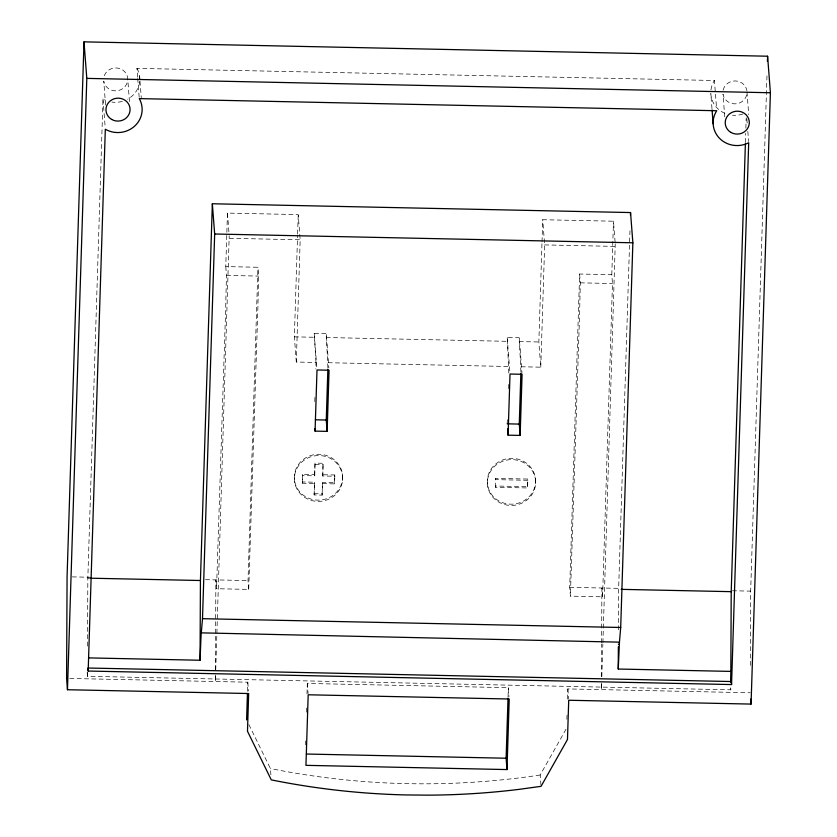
<?xml version="1.0" encoding="UTF-8"?>
<svg xmlns="http://www.w3.org/2000/svg" width="837" height="837" viewBox="0 0 837 837"><rect width="100%" height="100%" fill="white"/><g stroke="black" fill="none" stroke-linecap="round" stroke-linejoin="round"><path stroke-width="0.63" stroke-dasharray="4.18 3.14" d="M87.519 646.112L87.833 578.147L102.993 98.996A24.147 22.923 -4.4 0 0 105.525 100.262M215.412 674.999L215.381 681.517L215.59 674.999M215.433 669.788L215.862 579.895L216.542 588.714L248.704 589.394L257.848 309.167L258.623 276.084L257.942 267.265L225.77 266.584L227.465 213.1L298.234 214.586L300.169 239.78L296.308 362.044L316.009 362.463L315.8 368.971M601.437 683.107L601.405 689.625L601.615 683.107M601.468 676.599L601.625 644.03M601.625 642.722L601.887 588.013L602.567 596.833L570.395 596.153L569.715 587.333L579.633 274.023L611.795 274.693L612.475 283.513L602.567 596.833M618.438 629.822L618.627 589.3L629.968 230.813M750.318 665.394L750.674 591.131L767.016 74.483M225.77 266.584L226.45 275.404L225.676 308.497L216.542 588.714M579.633 274.023L580.313 282.843L579.539 315.926L570.395 596.153M215.747 669.778L229.202 235.772M248.704 589.394L248.024 580.575L257.942 267.265M247.511 691.299L247.794 682.197L66.594 678.388M296.308 362.044L294.362 336.851L297.574 235.396M297.616 234.088L298.234 214.586M322.507 483.64L334.57 483.891L334.476 482.635L322.412 482.384L322.14 495.106L314.147 494.939L314.503 483.472L302.439 483.221L302.345 481.955L302.586 474.317L314.649 474.569L314.754 475.834L302.691 475.573L302.586 474.317M302.439 483.221L302.691 475.573M316.009 362.463L314.189 333.44L326.252 333.701L328.868 367.715M314.775 401.54L314.942 396.33M305.369 744.857L305.495 740.933M306.405 712.193L306.572 706.962M306.98 693.894L307.315 683.442L508.352 687.669L509.032 696.489M314.147 494.939L314.409 482.206L302.345 481.955M314.649 474.569L315.015 463.112L323.061 463.279L322.789 476.002L334.81 476.253L334.57 483.891M314.754 475.834L315.015 463.112M327.905 367.924L326.252 333.701M322.14 495.106L322.412 482.384M322.789 476.002L323.061 463.279M334.476 482.635L334.716 474.987L322.695 474.736M495.42 487.27L495.567 478.366L527.728 479.046L527.823 480.302L527.582 487.95L495.42 487.27L495.316 486.015L527.488 486.684L527.582 487.95M508.812 373.03L507.201 337.499L519.264 337.75L521.985 373.02M507.212 423.825L507.421 417.318M508.321 388.661L508.488 383.451M520.917 371.984L519.264 337.75M508.059 696.813L508.352 687.669M527.488 486.684L527.728 479.046M521.085 366.773L540.786 367.181L538.85 341.988L541.978 243.128M542.02 241.83L542.721 219.723L613.49 221.209L615.143 242.625M540.786 367.181L544.657 244.917L542.721 219.723M566.89 719.307L567.088 712.978M567.528 699.052L567.852 688.924L750.193 692.754M611.795 274.693L613.49 221.209M601.824 676.589L602.849 643.998M602.891 642.69L615.237 243.881M745.422 142.541L745.715 133.397M745.882 128.176L746.206 117.735M87.759 672.55L87.383 676.296L730.764 689.814L731.14 686.068M540.953 785.075L540.179 774.999L565.979 729.289M137.624 77.182L136.944 68.372L714.411 80.498L716.545 108.214M229.401 238.294L300.169 239.78M544.657 244.917L615.425 246.402M226.45 275.404L258.623 276.084M580.313 282.843L612.475 283.513M294.362 336.851L314.074 337.269M326.137 337.52L507.086 341.318M519.149 341.569L538.85 341.988M328.073 362.714L509.022 366.512M315.11 464.368L323.155 464.535M527.823 480.302L495.661 479.632L495.567 478.366M314.053 493.673L322.046 493.84M72.296 576.881L90.574 577.268M205.421 579.685L248.024 580.575M569.715 587.333L620.154 588.39M732.396 590.755L750.674 591.131M87.833 578.147L90.427 578.2M248.871 724.549L270.414 768.533L270.895 774.832M730.764 689.814L730.617 687.857M87.383 676.296L87.194 672.278M746.981 91.924L748.728 114.596M746.855 118.812L747.242 123.845M747.828 131.409L748.602 141.484M724.737 116.824L723.001 94.142A12.074 11.456 -4.4 0 0 734.572 103.861A12.074 11.456 -4.4 0 0 746.761 94.644M711.984 108.653L710.822 93.535A24.147 22.923 -4.4 0 0 726.903 114.083M567.852 688.924L568.626 699M535.523 479.737A24.147 22.923 -4.4 0 1 500.61 501.844A24.147 22.923 -4.4 0 1 498.151 462.223A24.147 22.923 -4.4 0 1 535.523 479.737L535.617 481.003A24.147 22.923 -4.4 0 1 500.704 503.11A24.147 22.923 -4.4 0 1 498.245 463.478A24.147 22.923 -4.4 0 1 535.617 481.003M507.201 337.499L509.921 372.768M487.333 482.803L487.427 484.058M342.563 476.504A24.147 22.923 -4.4 0 1 306.855 497.419A24.147 22.923 -4.4 0 1 305.882 457.724A24.147 22.923 -4.4 0 1 342.563 476.504L342.668 477.76A24.147 22.923 -4.4 0 1 306.949 498.685A24.147 22.923 -4.4 0 1 305.976 458.979A24.147 22.923 -4.4 0 1 342.668 477.76M334.716 474.987L334.81 476.253M314.189 333.44L316.909 368.719M314.409 482.206L314.503 483.472M294.3 477.927L294.404 479.193M307.315 683.442L308.089 693.528M227.465 213.1L229.108 234.517M247.794 682.197L248.474 691.017M139.601 76.094L139.894 79.871M139.988 81.126L141.275 97.709M137.718 78.448L139.172 97.343M129.473 101.591L127.632 77.653A12.074 11.456 -4.4 0 0 116.05 67.933A12.074 11.456 -4.4 0 0 103.872 77.15M105.588 105.064L103.746 81.137A12.074 11.456 -4.4 0 0 116.374 90.835A12.074 11.456 -4.4 0 0 127.747 79.641M102.993 98.996L105.221 127.967M723.126 90.166A12.074 11.456 -4.4 0 1 735.304 80.938A12.074 11.456 -4.4 0 1 746.886 90.658M742.869 113.999A24.147 22.923 -4.4 0 1 732.49 115.234M710.969 89.904A24.147 22.923 -4.4 0 1 714.411 80.498M139.695 81.534A24.147 22.923 -4.4 0 1 127.622 99.226M122.338 101.382A24.147 22.923 -4.4 0 1 111.907 102.072M136.944 68.372A24.147 22.923 -4.4 0 1 139.821 78.804M540.179 774.999A737.502 700.213 -4.4 0 1 270.414 768.533"/><path stroke-width="1.26" d="M200.053 660.247L200.43 580.512L212.347 203.768L630.543 212.556L632.866 242.793L620.698 627.478L619.453 642.157L201.183 632.856L200.053 660.247L88.753 657.903M730.586 682.197L730.837 671.4L618.25 669.035L618.355 646.813M730.837 671.4L731.214 591.665L745.38 143.849M84.003 41.85L67.075 576.777L66.594 678.388L67.473 689.73L248.673 693.528L247.48 731.256L271.282 779.875A737.502 700.213 -4.4 0 0 405.757 794.941L428.366 795.15A737.502 700.213 -4.4 0 0 518.637 789.417L541.047 786.341L567.476 739.51L568.721 700.255L751.061 704.084L770.406 92.75L767.592 56.215L84.003 41.85L86.807 78.385L67.473 689.73M88.178 671.044L105.316 129.233A24.147 22.923 -4.4 0 0 134.558 126.199A24.147 22.923 -4.4 0 0 139.266 98.609L716.734 110.735A24.147 22.923 -4.4 0 0 719.694 138.492A24.147 22.923 -4.4 0 0 748.696 142.74L731.559 684.561L88.178 671.044L87.948 668.02L731.329 681.538L731.559 684.561M201.257 633.358L202.502 618.689L214.67 234.004L212.347 203.768M246.601 719.914L247.428 693.904M315.068 431.107L317.003 369.975L329.067 370.226L327.131 431.369L315.068 431.107L314.869 428.596M327.131 431.369L326.263 420.028L327.863 369.232M508.08 435.167L510.015 374.034L522.079 374.285L520.143 435.418L508.08 435.167L507.599 428.868M506.992 769.569L509.22 699.01L308.183 694.783L305.955 765.342L506.992 769.569L506.123 758.228L508.017 698.121M520.143 435.418L519.275 424.087L520.876 373.281M630.46 215.161L630.543 212.556M618.25 669.035L619.453 642.157M767.424 61.425L767.592 56.215M618.386 644.26L619.077 644.281M86.807 78.385L770.406 92.75M214.67 234.004L632.866 242.793M315.403 419.797L326.263 420.028M507.212 423.825L519.275 424.087M90.427 578.2L200.43 580.512M621.211 589.353L731.214 591.665M202.502 618.689L620.698 627.478M306.384 754.032L506.123 758.228M712.078 109.909L713.145 123.771M750.674 699.052L751.061 704.084M730.921 132.434A12.074 11.467 -4.4 0 0 749.324 122.893A12.074 11.467 -4.4 0 0 731.548 112.587A12.074 11.467 -4.4 0 0 730.921 132.434M111.666 119.429A12.074 11.467 -4.4 0 0 130.08 109.877A12.074 11.467 -4.4 0 0 112.294 99.572A12.074 11.467 -4.4 0 0 111.666 119.429"/></g></svg>
